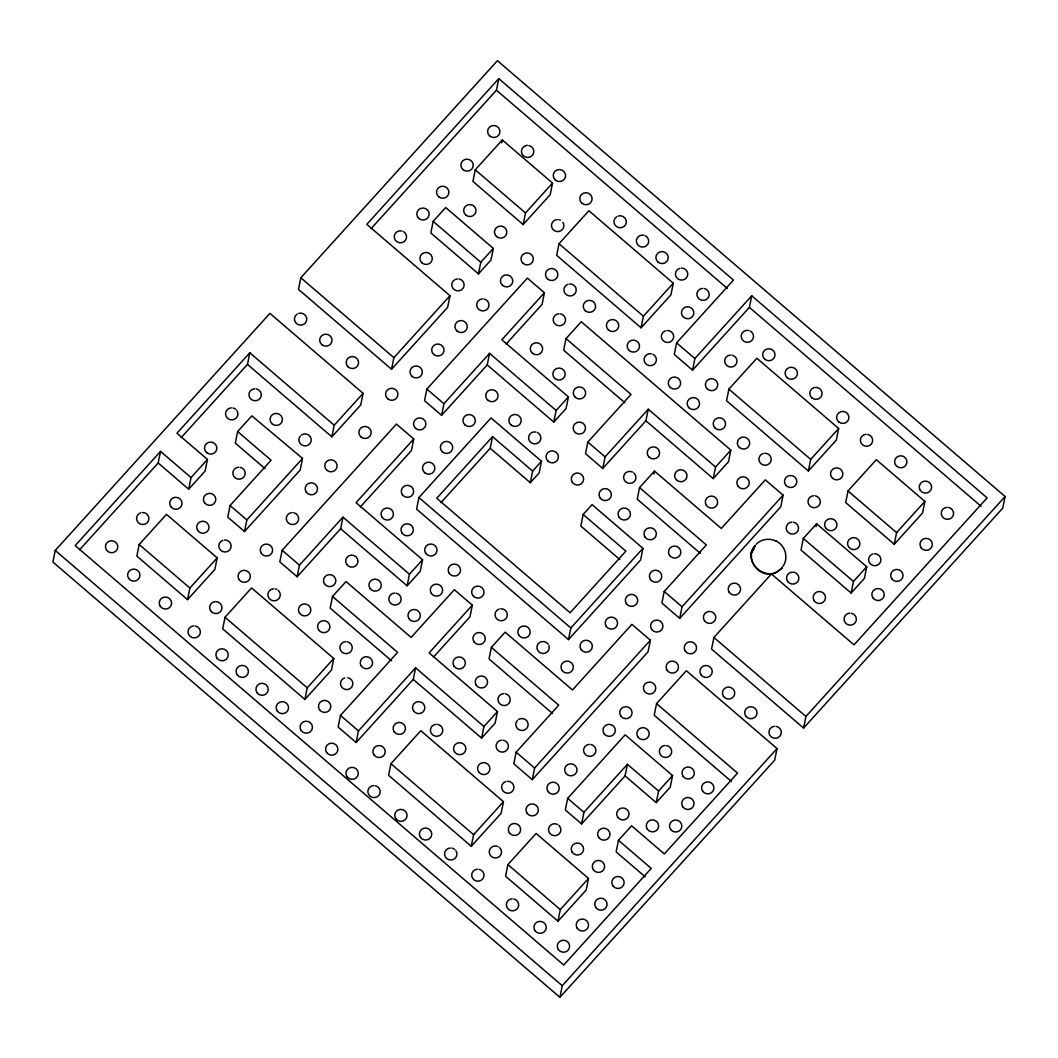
<?xml version="1.0" encoding="UTF-8"?>
<svg xmlns="http://www.w3.org/2000/svg" width="1058" height="1058" viewBox="0 0 1058 1058"><rect width="100%" height="100%" fill="white"/><g stroke="black" fill="none" stroke-linecap="round" stroke-linejoin="round"><path stroke-width="1.5" d="M751.537 553.546C749.99 564.218 759.313 574.864 770.198 574.097C776.017 575.076 789.175 561.229 777.895 571.532C762.527 580.763 741.843 559.14 755.187 545.373L751.921 552.131M331.868 436.835L334.209 425.237L249.82 352.79L247.479 364.388L331.868 436.835L360.752 404.95L363.092 393.351L269.935 313.38L55.241 550.438L52.9 562.036L559.92 997.324L774.694 760.16L777.035 748.561L686.351 670.719L656.555 703.623L654.214 715.221L731.448 781.518M139.18 544.5L136.839 556.098L187.544 599.621L214.84 569.482L217.181 557.883L166.476 514.347L139.18 544.5L189.885 588.023L187.544 599.621M158.184 462.994L160.525 451.396L191.035 477.594L188.694 489.193L158.184 462.994L79.509 549.856M249.82 352.79L176.951 433.251L207.461 459.45L205.133 471.048L188.694 489.193M237.653 431.532L271.086 460.243L230.075 505.526L227.748 517.124L244.504 531.513L300.194 470.03L302.535 458.431L251.844 415.873L237.653 431.532L235.312 443.143L265.029 468.654M225.023 617.25L222.683 628.849L304.889 699.431L331.445 670.098L333.786 658.499L251.579 587.931L225.023 617.25L307.23 687.832L304.889 699.431M244.504 531.513L246.845 519.914L302.535 458.431M300.816 277.765L298.475 289.363L391.539 369.255L447.64 307.309L449.981 295.711L366.822 224.322L498.781 78.623L733.445 280.092L676.604 342.858L674.263 354.456L692.554 370.155L749.395 307.389L751.735 295.79L987.127 497.868L854.004 644.864L771.427 573.965L713.912 637.471L711.571 649.07L803.591 728.063L1002.759 508.131L1005.1 496.533L497.419 60.676L300.816 277.765L393.88 357.657L391.539 369.255M360.381 506.927L411.417 450.576L413.757 438.977L396.419 424.086L282.142 550.279L279.801 561.877L297.139 576.755L340.623 528.749L342.951 517.15L409.446 574.23L407.105 585.828L340.623 528.749M297.139 576.755L299.48 565.157L342.951 517.15M433.423 657.15L469.99 616.774L472.331 605.176L454.332 589.716L411.112 637.432L346.032 581.556L332.503 596.487L330.162 608.086L391.5 660.747M433.172 221.36L430.831 232.958L478.454 273.85L490.978 260.017L493.319 248.418L445.696 207.527L433.172 221.36L480.795 262.252L478.454 273.85M332.503 596.487L397.596 652.376L340.464 715.446L338.137 727.044L356.136 742.504L413.255 679.421L415.596 667.823L483.942 726.515L481.615 738.114L413.255 679.421M506.055 344.128L542.093 304.347L544.434 292.749L527.373 278.109L426.877 389.079L424.536 400.678L441.583 415.318L487.222 364.931L489.563 353.332L556.138 410.491L553.797 422.089L487.222 364.931M356.136 742.504L358.477 730.906L415.596 667.823M475.254 169.822L472.913 181.421L523.155 224.547L550.2 194.672L552.541 183.074L502.299 139.947L475.254 169.822L525.495 212.949L523.155 224.547M371.133 228.581L496.44 90.221L498.781 78.623M530.296 482.686L532.624 471.088L492.539 436.676L490.198 448.275L530.296 482.686L539.183 472.86L541.524 461.262L491.044 417.923L418.915 497.551L416.587 509.149L568.503 639.574L640.619 559.947L642.96 548.348L592.057 504.64L583.156 514.466L580.816 526.064L619.882 559.603M441.583 415.318L443.924 403.72L489.563 353.332M501.717 142.843L502.299 139.947M413.757 438.977L356.07 502.682L422.552 559.748L420.211 571.346L407.105 585.828M390.931 763.704L388.59 775.302L471.26 846.281L501.135 813.298L503.476 801.7L420.806 730.721L390.931 763.704L473.6 834.683L471.26 846.281M559.008 243.737L556.68 255.335L641.069 327.795L670.944 294.798L673.285 283.2L588.883 210.754L559.008 243.737L643.409 316.197L641.069 327.795M491.362 647.364L558.703 705.183L516.132 752.185L513.791 763.783L532.267 779.653L648.038 651.821L650.379 640.222L631.89 624.352L572.471 689.975L505.129 632.155L491.362 647.364L489.021 658.962L552.62 713.568M713.211 478.6L715.552 467.001L648.25 409.208L645.909 420.806L713.211 478.6L728.486 461.738L730.827 450.139L581.278 321.751L566.017 338.613L563.676 350.211L624.921 402.794M472.331 605.176L429.125 652.892L497.472 711.571L495.131 723.169L481.615 738.114M544.434 292.749L501.836 339.763L568.424 396.922L566.083 408.52L553.797 422.089M566.017 338.613L631.004 394.409L587.851 442.059L585.51 453.657L602.756 468.469L645.909 420.806M507.906 864.611L505.565 876.209L557.963 921.201L586.185 890.043L588.526 878.444L536.115 833.453L507.906 864.611L560.304 909.602L557.963 921.201M532.267 779.653L534.607 768.055L650.379 640.222M602.756 468.469L605.097 456.871L648.25 409.208M568.503 639.574L570.844 627.976L642.96 548.348M656.238 802.638L670.256 787.152L672.597 775.554L625.159 734.834L567.657 798.34L565.316 809.939L581.596 823.918L625.093 775.898L627.434 764.299L658.579 791.04L656.238 802.638L625.093 775.898M639.548 487.593L706.36 544.949L664.226 591.475L661.898 603.073L679.699 618.375L780.791 506.756L783.118 495.157L765.318 479.856L721.305 528.458L654.492 471.101L639.548 487.593L637.22 499.191L700.317 553.374M581.596 823.918L583.937 812.319L627.434 764.299M653.91 473.997L654.492 471.101M559.92 997.324L562.248 985.725L777.035 748.561M692.554 370.155L694.881 358.556L751.735 295.79M656.555 703.623L737.519 773.12L664.345 853.925L631.586 825.795L618.467 840.277L616.126 851.875L645.261 876.87M679.699 618.375L682.04 606.776L783.118 495.157M728.883 389.132L726.542 400.731L808.365 470.982L836.336 440.088L838.677 428.49L756.854 358.252L728.883 389.132L810.706 459.384L808.365 470.982M803.339 538.429L801.012 550.028L851.108 593.049L864.386 578.382L866.727 566.784L816.617 523.776L803.339 538.429L853.449 581.45L851.108 593.049M816.035 526.672L816.617 523.776M848 490.952L845.673 502.55L894.248 544.248L922.55 512.998L924.877 501.399L876.302 459.701L848 490.952L896.589 532.65L894.248 544.248M803.591 728.063L805.918 716.464L1005.1 496.533M753.56 549.724L754.605 546.616L751.061 553.413M752.079 552.263L754.83 545.849M782.827 566.546C789.07 558.201 785.287 544.738 775.58 540.889M160.525 451.396L75.211 545.597L563.742 965.015L651.239 868.406L618.467 840.277M181.235 437.536L247.479 364.388M191.035 477.594L207.461 459.45M393.88 357.657L449.981 295.711M480.795 262.252L493.319 248.418M525.495 212.949L552.541 183.074M334.209 425.237L363.092 393.351M189.885 588.023L217.181 557.883M492.539 436.676L436.769 498.252L570.117 612.741L625.886 551.152L583.156 514.466M440.988 502.603L490.198 448.275M556.138 410.491L568.424 396.922M409.446 574.23L422.552 559.748M643.409 316.197L673.285 283.2M307.23 687.832L333.786 658.499M532.624 471.088L541.524 461.262M715.552 467.001L730.827 450.139M483.942 726.515L497.472 711.571M810.706 459.384L838.677 428.49M473.6 834.683L503.476 801.7M658.579 791.04L672.597 775.554M896.589 532.65L924.877 501.399M853.449 581.45L866.727 566.784M560.304 909.602L588.526 878.444M756.245 544.262C761.178 538.919 769.708 537.98 776.136 541.074M525.786 145.554L527.307 145.277M496.44 90.221L727.362 288.477M749.395 307.389L981.03 506.253M676.604 342.858L694.881 358.556M587.851 442.059L605.097 456.871M664.226 591.475L682.04 606.776M426.877 389.079L443.924 403.72M713.912 637.471L805.918 716.464M418.915 497.551L570.844 627.976M230.075 505.526L246.845 519.914M282.142 550.279L299.48 565.157M516.132 752.185L534.607 768.055M567.657 798.34L583.937 812.319M340.464 715.446L358.477 730.906M55.241 550.438L562.248 985.725M948.603 507.456A6.189 6.004 11.4 0 1 952.425 516.939A6.189 6.004 11.4 0 1 942.004 516.185A6.189 6.004 11.4 0 1 947.003 507.337M874.331 553.718A6.189 6.004 11.4 0 1 880.52 561.943A6.189 6.004 11.4 0 1 870.298 563.835A6.189 6.004 11.4 0 1 872.744 554.008M851.399 613.283A6.189 6.004 11.4 0 1 855.208 622.765A6.189 6.004 11.4 0 1 844.8 622.011A6.189 6.004 11.4 0 1 849.786 613.164M793.566 522.229A6.189 6.004 11.4 0 1 797.375 531.711A6.189 6.004 11.4 0 1 786.967 530.957A6.189 6.004 11.4 0 1 791.953 522.11M293.661 512.68A6.189 6.004 11.4 0 1 297.47 522.163A6.189 6.004 11.4 0 1 287.062 521.422A6.189 6.004 11.4 0 1 292.048 512.575M301.636 434.878A6.189 6.004 11.4 0 1 311.197 439.044A6.189 6.004 11.4 0 1 303.382 445.656A6.189 6.004 11.4 0 1 300.419 435.896M256.3 388.881A6.189 6.004 11.4 0 1 260.109 398.363A6.189 6.004 11.4 0 1 249.701 397.61A6.189 6.004 11.4 0 1 254.687 388.762M236.86 410.57A6.189 6.004 11.4 0 1 234.241 419.391A6.189 6.004 11.4 0 1 225.738 415.252A6.189 6.004 11.4 0 1 231.305 407.872M232.919 407.978A6.189 6.004 11.4 0 1 235.802 409.38M240.232 467.319A6.189 6.004 11.4 0 1 244.041 476.801A6.189 6.004 11.4 0 1 233.633 476.047A6.189 6.004 11.4 0 1 238.619 467.2M142.314 512.522A6.189 6.004 11.4 0 1 148.504 520.761A6.189 6.004 11.4 0 1 138.281 522.652A6.189 6.004 11.4 0 1 140.727 512.813M224.561 539.99A6.189 6.004 11.4 0 1 230.763 548.216A6.189 6.004 11.4 0 1 220.527 550.107A6.189 6.004 11.4 0 1 222.974 540.281M278.148 590.285A6.189 6.004 11.4 0 1 277.54 599.807A6.189 6.004 11.4 0 1 268.229 596.659A6.189 6.004 11.4 0 1 273.652 588.777M275.265 588.896A6.189 6.004 11.4 0 1 276.799 589.412M195.386 626.005A6.189 6.004 11.4 0 1 199.195 635.488A6.189 6.004 11.4 0 1 188.787 634.734A6.189 6.004 11.4 0 1 193.773 625.886M347.87 677.715A6.189 6.004 11.4 0 1 351.983 686.761A6.189 6.004 11.4 0 1 341.866 687.316A6.189 6.004 11.4 0 1 344.67 677.887M347.249 641.77A6.189 6.004 11.4 0 1 351.071 651.252A6.189 6.004 11.4 0 1 340.65 650.498A6.189 6.004 11.4 0 1 345.635 641.651M396.181 593.168A6.189 6.004 11.4 0 1 399.99 602.65A6.189 6.004 11.4 0 1 389.582 601.896A6.189 6.004 11.4 0 1 394.568 593.049M537.438 432.524A6.189 6.004 11.4 0 1 538.601 442.614A6.189 6.004 11.4 0 1 528.722 439.268A6.189 6.004 11.4 0 1 535.903 432.008M560.555 313.882A6.189 6.004 11.4 0 1 564.377 323.364A6.189 6.004 11.4 0 1 553.956 322.611A6.189 6.004 11.4 0 1 558.955 313.763M569.654 283.954A6.189 6.004 11.4 0 1 575.843 292.18A6.189 6.004 11.4 0 1 565.62 294.071A6.189 6.004 11.4 0 1 568.067 284.245M618.136 216.044A6.189 6.004 11.4 0 1 626.296 222.458A6.189 6.004 11.4 0 1 616.959 226.862A6.189 6.004 11.4 0 1 616.695 216.718M645.248 235.709A6.189 6.004 11.4 0 1 646.412 245.8A6.189 6.004 11.4 0 1 636.532 242.454A6.189 6.004 11.4 0 1 643.714 235.193M681.18 268.097A6.189 6.004 11.4 0 1 687.369 276.323A6.189 6.004 11.4 0 1 677.146 278.214A6.189 6.004 11.4 0 1 679.593 268.388M704.231 288.477A6.189 6.004 11.4 0 1 708.04 297.959A6.189 6.004 11.4 0 1 697.632 297.205A6.189 6.004 11.4 0 1 702.618 288.358M667.095 330.493A6.189 6.004 11.4 0 1 673.285 338.719A6.189 6.004 11.4 0 1 663.062 340.61A6.189 6.004 11.4 0 1 665.508 330.784M652.958 354.311A6.189 6.004 11.4 0 1 654.122 364.402A6.189 6.004 11.4 0 1 644.229 361.056A6.189 6.004 11.4 0 1 651.424 353.795M732.03 355.171A6.189 6.004 11.4 0 1 735.839 364.653A6.189 6.004 11.4 0 1 725.431 363.899A6.189 6.004 11.4 0 1 730.417 355.052M750.082 330.956A6.189 6.004 11.4 0 1 751.246 341.046A6.189 6.004 11.4 0 1 741.367 337.7A6.189 6.004 11.4 0 1 748.548 330.44M867.679 434.402A6.189 6.004 11.4 0 1 871.501 443.884A6.189 6.004 11.4 0 1 861.093 443.13A6.189 6.004 11.4 0 1 866.079 434.283M815.361 495.818A6.189 6.004 11.4 0 1 819.17 505.301A6.189 6.004 11.4 0 1 808.762 504.547A6.189 6.004 11.4 0 1 813.747 495.699M764.63 453.234A6.189 6.004 11.4 0 1 770.832 461.46A6.189 6.004 11.4 0 1 760.609 463.351A6.189 6.004 11.4 0 1 763.056 453.525M633.835 472.913A6.189 6.004 11.4 0 1 632.274 482.924A6.189 6.004 11.4 0 1 623.585 477.211A6.189 6.004 11.4 0 1 632.486 472.027M562.803 222.273A6.189 6.004 11.4 0 1 560.185 231.094A6.189 6.004 11.4 0 1 551.668 226.954A6.189 6.004 11.4 0 1 557.249 219.575M558.862 219.68A6.189 6.004 11.4 0 1 560.396 220.196M528.828 145.568A6.189 6.004 11.4 0 1 532.941 154.613A6.189 6.004 11.4 0 1 522.837 155.182A6.189 6.004 11.4 0 1 525.641 145.739M403.138 231.438A6.189 6.004 11.4 0 1 404.301 241.528A6.189 6.004 11.4 0 1 394.422 238.182A6.189 6.004 11.4 0 1 401.604 230.922M459.146 278.981A6.189 6.004 11.4 0 1 462.954 288.464A6.189 6.004 11.4 0 1 452.546 287.723A6.189 6.004 11.4 0 1 457.532 278.876M484.022 299.017A6.189 6.004 11.4 0 1 487.831 308.5A6.189 6.004 11.4 0 1 477.423 307.746A6.189 6.004 11.4 0 1 482.408 298.898M298.594 313.419A6.189 6.004 11.4 0 1 306.754 319.833A6.189 6.004 11.4 0 1 297.417 324.237A6.189 6.004 11.4 0 1 297.153 314.094M776.308 726.383A6.189 6.004 11.4 0 1 780.116 735.865A6.189 6.004 11.4 0 1 769.708 735.112A6.189 6.004 11.4 0 1 774.694 726.264M666.685 745.586A6.189 6.004 11.4 0 1 670.508 755.068A6.189 6.004 11.4 0 1 660.086 754.314A6.189 6.004 11.4 0 1 665.085 745.467M590.919 744.488A6.189 6.004 11.4 0 1 594.741 753.97A6.189 6.004 11.4 0 1 584.32 753.217A6.189 6.004 11.4 0 1 589.319 744.369M548.93 645.618A6.189 6.004 11.4 0 1 542.423 653.474A6.189 6.004 11.4 0 1 537.781 644.348A6.189 6.004 11.4 0 1 548.216 644.203M500.751 608.747A6.189 6.004 11.4 0 1 506.941 616.973A6.189 6.004 11.4 0 1 496.718 618.864A6.189 6.004 11.4 0 1 499.164 609.038M505.301 693.704A6.189 6.004 11.4 0 1 509.11 703.186A6.189 6.004 11.4 0 1 498.702 702.433A6.189 6.004 11.4 0 1 503.687 693.585M518.513 719.48A6.189 6.004 11.4 0 1 528.074 723.646A6.189 6.004 11.4 0 1 520.245 730.258A6.189 6.004 11.4 0 1 517.296 720.498M503.423 740.243A6.189 6.004 11.4 0 1 507.232 749.725A6.189 6.004 11.4 0 1 496.824 748.971A6.189 6.004 11.4 0 1 501.809 740.124M507.351 781.254A6.189 6.004 11.4 0 1 513.54 789.48A6.189 6.004 11.4 0 1 503.317 791.371A6.189 6.004 11.4 0 1 505.764 781.545M437.774 724.399A6.189 6.004 11.4 0 1 441.596 733.882A6.189 6.004 11.4 0 1 431.175 733.141A6.189 6.004 11.4 0 1 436.161 724.28M375.206 785.71A6.189 6.004 11.4 0 1 379.015 795.193A6.189 6.004 11.4 0 1 368.607 794.439A6.189 6.004 11.4 0 1 373.593 785.591M455.892 850.711A6.189 6.004 11.4 0 1 453.26 859.532A6.189 6.004 11.4 0 1 444.757 855.38A6.189 6.004 11.4 0 1 450.338 848M451.938 848.119A6.189 6.004 11.4 0 1 454.821 849.521M499.455 847.484A6.189 6.004 11.4 0 1 497.908 857.496A6.189 6.004 11.4 0 1 489.219 851.796A6.189 6.004 11.4 0 1 498.12 846.598M558.756 825.227A6.189 6.004 11.4 0 1 557.196 835.238A6.189 6.004 11.4 0 1 548.507 829.538A6.189 6.004 11.4 0 1 557.407 824.354M513.725 898.943A6.189 6.004 11.4 0 1 517.534 908.425A6.189 6.004 11.4 0 1 507.126 907.671A6.189 6.004 11.4 0 1 512.112 898.824M479.049 869.319A6.189 6.004 11.4 0 1 482.858 878.801A6.189 6.004 11.4 0 1 472.45 878.047A6.189 6.004 11.4 0 1 477.436 869.2M896.708 466.274A6.189 6.004 11.4 0 0 906.838 463.007A6.189 6.004 11.4 0 0 898.758 456.077A6.189 6.004 11.4 0 0 896.708 466.274M920.301 490.396A6.189 6.004 11.4 0 0 930.987 489.814A6.189 6.004 11.4 0 0 924.996 481.099A6.189 6.004 11.4 0 0 920.301 490.396M921.029 547.647A6.189 6.004 11.4 0 0 931.714 547.052A6.189 6.004 11.4 0 0 925.737 538.35A6.189 6.004 11.4 0 0 921.029 547.647M825.65 527.968A6.189 6.004 11.4 0 0 836.336 527.373A6.189 6.004 11.4 0 0 830.358 518.671A6.189 6.004 11.4 0 0 825.65 527.968M848.609 546.907A6.189 6.004 11.4 0 0 859.294 546.312A6.189 6.004 11.4 0 0 853.317 537.609A6.189 6.004 11.4 0 0 848.609 546.907M891.722 578.713A6.189 6.004 11.4 0 0 902.408 578.118A6.189 6.004 11.4 0 0 896.43 569.416A6.189 6.004 11.4 0 0 891.722 578.713M872.903 597.836A6.189 6.004 11.4 0 0 883.589 597.241A6.189 6.004 11.4 0 0 877.611 588.539A6.189 6.004 11.4 0 0 872.903 597.836M814.197 600.812A6.189 6.004 11.4 0 0 824.883 600.23A6.189 6.004 11.4 0 0 818.905 591.515A6.189 6.004 11.4 0 0 814.197 600.812M787.575 581.371A6.189 6.004 11.4 0 0 798.261 580.789A6.189 6.004 11.4 0 0 792.283 572.074A6.189 6.004 11.4 0 0 787.575 581.371M729.24 592.414A6.189 6.004 11.4 0 0 739.926 591.832A6.189 6.004 11.4 0 0 733.948 583.117A6.189 6.004 11.4 0 0 729.24 592.414M704.469 620.729A6.189 6.004 11.4 0 0 715.155 620.133A6.189 6.004 11.4 0 0 709.177 611.418A6.189 6.004 11.4 0 0 704.469 620.729M360.963 436.954A6.189 6.004 11.4 0 0 371.094 433.701A6.189 6.004 11.4 0 0 363.026 426.758A6.189 6.004 11.4 0 0 360.963 436.954M306.225 492.102A6.189 6.004 11.4 0 0 316.911 491.507A6.189 6.004 11.4 0 0 310.933 482.805A6.189 6.004 11.4 0 0 306.225 492.102M326.869 470.294A6.189 6.004 11.4 0 0 336.999 467.041A6.189 6.004 11.4 0 0 328.919 460.111A6.189 6.004 11.4 0 0 326.869 470.294M272.171 423.914A6.189 6.004 11.4 0 0 282.314 420.648A6.189 6.004 11.4 0 0 274.234 413.718A6.189 6.004 11.4 0 0 272.171 423.914M206.627 452.573A6.189 6.004 11.4 0 0 216.758 449.306A6.189 6.004 11.4 0 0 208.691 442.376A6.189 6.004 11.4 0 0 206.627 452.573M160.274 606.34A6.189 6.004 11.4 0 0 170.96 605.758A6.189 6.004 11.4 0 0 164.982 597.043A6.189 6.004 11.4 0 0 160.274 606.34M128.653 578.409A6.189 6.004 11.4 0 0 139.339 577.813A6.189 6.004 11.4 0 0 133.361 569.111A6.189 6.004 11.4 0 0 128.653 578.409M106.501 550.028A6.189 6.004 11.4 0 0 117.187 549.433A6.189 6.004 11.4 0 0 111.209 540.731A6.189 6.004 11.4 0 0 106.501 550.028M170.735 506.584A6.189 6.004 11.4 0 0 181.421 505.989A6.189 6.004 11.4 0 0 175.443 497.286A6.189 6.004 11.4 0 0 170.735 506.584M204.472 502.643A6.189 6.004 11.4 0 0 215.158 502.061A6.189 6.004 11.4 0 0 209.18 493.345A6.189 6.004 11.4 0 0 204.472 502.643M197.714 530.547A6.189 6.004 11.4 0 0 208.4 529.952A6.189 6.004 11.4 0 0 202.422 521.25A6.189 6.004 11.4 0 0 197.714 530.547M261.313 553.36A6.189 6.004 11.4 0 0 271.999 552.765A6.189 6.004 11.4 0 0 266.021 544.063A6.189 6.004 11.4 0 0 261.313 553.36M239.082 579.612A6.189 6.004 11.4 0 0 249.767 579.03A6.189 6.004 11.4 0 0 243.79 570.315A6.189 6.004 11.4 0 0 239.082 579.612M210.674 610.889A6.189 6.004 11.4 0 0 221.36 610.307A6.189 6.004 11.4 0 0 215.382 601.592A6.189 6.004 11.4 0 0 210.674 610.889M216.93 658.076A6.189 6.004 11.4 0 0 227.615 657.481A6.189 6.004 11.4 0 0 221.638 648.779A6.189 6.004 11.4 0 0 216.93 658.076M237.111 674.7A6.189 6.004 11.4 0 0 247.797 674.105A6.189 6.004 11.4 0 0 241.819 665.389A6.189 6.004 11.4 0 0 237.111 674.7M256.949 692.606A6.189 6.004 11.4 0 0 267.634 692.011A6.189 6.004 11.4 0 0 261.657 683.309A6.189 6.004 11.4 0 0 256.949 692.606M277.222 710.95A6.189 6.004 11.4 0 0 287.908 710.368A6.189 6.004 11.4 0 0 281.931 701.652A6.189 6.004 11.4 0 0 277.222 710.95M326.591 752.476A6.189 6.004 11.4 0 0 337.277 751.881A6.189 6.004 11.4 0 0 331.299 743.179A6.189 6.004 11.4 0 0 326.591 752.476M301.12 730.496A6.189 6.004 11.4 0 0 311.806 729.901A6.189 6.004 11.4 0 0 305.828 721.199A6.189 6.004 11.4 0 0 301.12 730.496M319.503 709.693A6.189 6.004 11.4 0 0 330.189 709.098A6.189 6.004 11.4 0 0 324.211 700.396A6.189 6.004 11.4 0 0 319.503 709.693M361.281 666.024A6.189 6.004 11.4 0 0 371.966 665.429A6.189 6.004 11.4 0 0 365.989 656.714A6.189 6.004 11.4 0 0 361.281 666.024M318.63 629.96A6.189 6.004 11.4 0 0 329.316 629.365A6.189 6.004 11.4 0 0 323.338 620.662A6.189 6.004 11.4 0 0 318.63 629.96M299.52 613.217A6.189 6.004 11.4 0 0 310.206 612.622A6.189 6.004 11.4 0 0 304.228 603.906A6.189 6.004 11.4 0 0 299.52 613.217M324.528 583.937A6.189 6.004 11.4 0 0 335.214 583.342A6.189 6.004 11.4 0 0 329.236 574.626A6.189 6.004 11.4 0 0 324.528 583.937M346.68 564.443A6.189 6.004 11.4 0 0 357.366 563.848A6.189 6.004 11.4 0 0 351.388 555.146A6.189 6.004 11.4 0 0 346.68 564.443M370.009 588.446A6.189 6.004 11.4 0 0 380.695 587.851A6.189 6.004 11.4 0 0 374.717 579.149A6.189 6.004 11.4 0 0 370.009 588.446M409.023 618.771A6.189 6.004 11.4 0 0 419.709 618.189A6.189 6.004 11.4 0 0 413.718 609.474A6.189 6.004 11.4 0 0 409.023 618.771M431.32 593.432A6.189 6.004 11.4 0 0 442.006 592.85A6.189 6.004 11.4 0 0 436.028 584.135A6.189 6.004 11.4 0 0 431.32 593.432M472.701 595.416A6.189 6.004 11.4 0 0 483.387 594.834A6.189 6.004 11.4 0 0 477.409 586.119A6.189 6.004 11.4 0 0 472.701 595.416M449.227 573.357A6.189 6.004 11.4 0 0 459.913 572.762A6.189 6.004 11.4 0 0 453.935 564.059A6.189 6.004 11.4 0 0 449.227 573.357M425.713 553.308A6.189 6.004 11.4 0 0 436.399 552.726A6.189 6.004 11.4 0 0 430.421 544.01A6.189 6.004 11.4 0 0 425.713 553.308M402.053 533.087A6.189 6.004 11.4 0 0 412.739 532.491A6.189 6.004 11.4 0 0 406.761 523.789A6.189 6.004 11.4 0 0 402.053 533.087M382.123 517.349A6.189 6.004 11.4 0 0 392.809 516.754A6.189 6.004 11.4 0 0 386.831 508.038A6.189 6.004 11.4 0 0 382.123 517.349M402.331 494.641A6.189 6.004 11.4 0 0 413.017 494.046A6.189 6.004 11.4 0 0 407.026 485.331A6.189 6.004 11.4 0 0 402.331 494.641M424.628 472.661A6.189 6.004 11.4 0 0 434.759 469.395A6.189 6.004 11.4 0 0 426.678 462.465A6.189 6.004 11.4 0 0 424.628 472.661M415.622 428.384A6.189 6.004 11.4 0 0 425.752 425.131A6.189 6.004 11.4 0 0 417.685 418.201A6.189 6.004 11.4 0 0 415.622 428.384M442.469 451.911A6.189 6.004 11.4 0 0 452.599 448.645A6.189 6.004 11.4 0 0 444.519 441.715A6.189 6.004 11.4 0 0 442.469 451.911M465.084 425.025A6.189 6.004 11.4 0 0 475.214 421.758A6.189 6.004 11.4 0 0 467.147 414.829A6.189 6.004 11.4 0 0 465.084 425.025M487.817 400.189A6.189 6.004 11.4 0 0 497.948 396.922A6.189 6.004 11.4 0 0 489.867 389.992A6.189 6.004 11.4 0 0 487.817 400.189M510.961 424.932A6.189 6.004 11.4 0 0 521.091 421.679A6.189 6.004 11.4 0 0 513.024 414.749A6.189 6.004 11.4 0 0 510.961 424.932M532.412 353.24A6.189 6.004 11.4 0 0 542.542 349.973A6.189 6.004 11.4 0 0 534.462 343.043A6.189 6.004 11.4 0 0 532.412 353.24M554.961 378.552A6.189 6.004 11.4 0 0 565.091 375.286A6.189 6.004 11.4 0 0 557.011 368.356A6.189 6.004 11.4 0 0 554.961 378.552M575.42 397.438A6.189 6.004 11.4 0 0 585.55 394.184A6.189 6.004 11.4 0 0 577.47 387.241A6.189 6.004 11.4 0 0 575.42 397.438M575.261 432.563A6.189 6.004 11.4 0 0 585.391 429.297A6.189 6.004 11.4 0 0 577.324 422.367A6.189 6.004 11.4 0 0 575.261 432.563M548.163 461.328A6.189 6.004 11.4 0 0 558.293 458.074A6.189 6.004 11.4 0 0 550.226 451.131A6.189 6.004 11.4 0 0 548.163 461.328M572.325 482.316A6.189 6.004 11.4 0 0 583.011 481.721A6.189 6.004 11.4 0 0 577.033 473.019A6.189 6.004 11.4 0 0 572.325 482.316M547.608 278.995A6.189 6.004 11.4 0 0 557.738 275.741A6.189 6.004 11.4 0 0 549.657 268.798A6.189 6.004 11.4 0 0 547.608 278.995M585.365 310.814A6.189 6.004 11.4 0 0 595.495 307.561A6.189 6.004 11.4 0 0 587.415 300.631A6.189 6.004 11.4 0 0 585.365 310.814M608.509 330.017A6.189 6.004 11.4 0 0 618.639 326.763A6.189 6.004 11.4 0 0 610.559 319.833A6.189 6.004 11.4 0 0 608.509 330.017M629.285 350.582A6.189 6.004 11.4 0 0 639.416 347.315A6.189 6.004 11.4 0 0 631.348 340.385A6.189 6.004 11.4 0 0 629.285 350.582M657.997 262.067A6.189 6.004 11.4 0 0 668.127 258.8A6.189 6.004 11.4 0 0 660.06 251.87A6.189 6.004 11.4 0 0 657.997 262.067M683.574 317.228A6.189 6.004 11.4 0 0 693.704 313.962A6.189 6.004 11.4 0 0 685.624 307.032A6.189 6.004 11.4 0 0 683.574 317.228M670.402 387.545A6.189 6.004 11.4 0 0 680.532 384.292A6.189 6.004 11.4 0 0 672.452 377.349A6.189 6.004 11.4 0 0 670.402 387.545M739.463 447.547A6.189 6.004 11.4 0 0 749.593 444.294A6.189 6.004 11.4 0 0 741.513 437.351A6.189 6.004 11.4 0 0 739.463 447.547M715.314 428.278A6.189 6.004 11.4 0 0 725.444 425.025A6.189 6.004 11.4 0 0 717.377 418.082A6.189 6.004 11.4 0 0 715.314 428.278M689.287 408.071A6.189 6.004 11.4 0 0 699.431 404.804A6.189 6.004 11.4 0 0 691.35 397.874A6.189 6.004 11.4 0 0 689.287 408.071M707.485 389.159A6.189 6.004 11.4 0 0 717.628 385.892A6.189 6.004 11.4 0 0 709.548 378.962A6.189 6.004 11.4 0 0 707.485 389.159M764.775 359.231A6.189 6.004 11.4 0 0 774.906 355.964A6.189 6.004 11.4 0 0 766.825 349.034A6.189 6.004 11.4 0 0 764.775 359.231M787.231 377.746A6.189 6.004 11.4 0 0 797.362 374.479A6.189 6.004 11.4 0 0 789.281 367.549A6.189 6.004 11.4 0 0 787.231 377.746M811.883 397.848A6.189 6.004 11.4 0 0 822.013 394.594A6.189 6.004 11.4 0 0 813.946 387.651A6.189 6.004 11.4 0 0 811.883 397.848M838.703 421.917A6.189 6.004 11.4 0 0 848.833 418.664A6.189 6.004 11.4 0 0 840.766 411.734A6.189 6.004 11.4 0 0 838.703 421.917M832.633 478.361A6.189 6.004 11.4 0 0 842.763 475.095A6.189 6.004 11.4 0 0 834.696 468.165A6.189 6.004 11.4 0 0 832.633 478.361M785.525 484.802A6.189 6.004 11.4 0 0 796.211 484.207A6.189 6.004 11.4 0 0 790.22 475.505A6.189 6.004 11.4 0 0 785.525 484.802M737.915 486.085A6.189 6.004 11.4 0 0 748.601 485.49A6.189 6.004 11.4 0 0 742.623 476.774A6.189 6.004 11.4 0 0 737.915 486.085M706.36 505.367A6.189 6.004 11.4 0 0 717.046 504.785A6.189 6.004 11.4 0 0 711.069 496.07A6.189 6.004 11.4 0 0 706.36 505.367M676.763 480.226A6.189 6.004 11.4 0 0 686.893 476.973A6.189 6.004 11.4 0 0 678.813 470.03A6.189 6.004 11.4 0 0 676.763 480.226M649.361 457.347A6.189 6.004 11.4 0 0 659.491 454.08A6.189 6.004 11.4 0 0 651.411 447.15A6.189 6.004 11.4 0 0 649.361 457.347M600.058 497.908A6.189 6.004 11.4 0 0 610.744 497.313A6.189 6.004 11.4 0 0 604.766 488.611A6.189 6.004 11.4 0 0 600.058 497.908M619.115 517.336A6.189 6.004 11.4 0 0 629.801 516.74A6.189 6.004 11.4 0 0 623.81 508.038A6.189 6.004 11.4 0 0 619.115 517.336M645.049 537.08A6.189 6.004 11.4 0 0 655.735 536.485A6.189 6.004 11.4 0 0 649.757 527.783A6.189 6.004 11.4 0 0 645.049 537.08M669.529 555.371A6.189 6.004 11.4 0 0 680.215 554.789A6.189 6.004 11.4 0 0 674.237 546.073A6.189 6.004 11.4 0 0 669.529 555.371M650.445 579.506A6.189 6.004 11.4 0 0 661.131 578.911A6.189 6.004 11.4 0 0 655.153 570.209A6.189 6.004 11.4 0 0 650.445 579.506M651.609 629.351A6.189 6.004 11.4 0 0 662.295 628.756A6.189 6.004 11.4 0 0 656.304 620.054A6.189 6.004 11.4 0 0 651.609 629.351M626.389 603.682A6.189 6.004 11.4 0 0 637.075 603.1A6.189 6.004 11.4 0 0 631.097 594.384A6.189 6.004 11.4 0 0 626.389 603.682M606.26 626.415A6.189 6.004 11.4 0 0 616.946 625.82A6.189 6.004 11.4 0 0 610.969 617.118A6.189 6.004 11.4 0 0 606.26 626.415M581.874 203.202A6.189 6.004 11.4 0 0 592.004 199.936A6.189 6.004 11.4 0 0 583.937 193.006A6.189 6.004 11.4 0 0 581.874 203.202M555.357 180.032A6.189 6.004 11.4 0 0 565.488 176.779A6.189 6.004 11.4 0 0 557.421 169.835A6.189 6.004 11.4 0 0 555.357 180.032M489.709 135.993A6.189 6.004 11.4 0 0 499.839 132.739A6.189 6.004 11.4 0 0 491.772 125.796A6.189 6.004 11.4 0 0 489.709 135.993M462.994 169.624A6.189 6.004 11.4 0 0 473.124 166.37A6.189 6.004 11.4 0 0 465.044 159.441A6.189 6.004 11.4 0 0 462.994 169.624M502.524 285.382A6.189 6.004 11.4 0 0 512.654 282.116A6.189 6.004 11.4 0 0 504.587 275.186A6.189 6.004 11.4 0 0 502.524 285.382M523.115 263.402A6.189 6.004 11.4 0 0 533.245 260.149A6.189 6.004 11.4 0 0 525.165 253.206A6.189 6.004 11.4 0 0 523.115 263.402M496.586 236.582A6.189 6.004 11.4 0 0 506.716 233.315A6.189 6.004 11.4 0 0 498.635 226.386A6.189 6.004 11.4 0 0 496.586 236.582M465.784 215.052A6.189 6.004 11.4 0 0 475.915 211.798A6.189 6.004 11.4 0 0 467.834 204.855A6.189 6.004 11.4 0 0 465.784 215.052M438.647 196.709A6.189 6.004 11.4 0 0 448.777 193.442A6.189 6.004 11.4 0 0 440.71 186.512A6.189 6.004 11.4 0 0 438.647 196.709M418.902 218.517A6.189 6.004 11.4 0 0 429.032 215.25A6.189 6.004 11.4 0 0 420.952 208.32A6.189 6.004 11.4 0 0 418.902 218.517M422.049 262.953A6.189 6.004 11.4 0 0 432.18 259.699A6.189 6.004 11.4 0 0 424.099 252.756A6.189 6.004 11.4 0 0 422.049 262.953M457.056 331.022A6.189 6.004 11.4 0 0 467.186 327.755A6.189 6.004 11.4 0 0 459.106 320.825A6.189 6.004 11.4 0 0 457.056 331.022M433.806 354.509A6.189 6.004 11.4 0 0 443.937 351.243A6.189 6.004 11.4 0 0 435.856 344.313A6.189 6.004 11.4 0 0 433.806 354.509M412.104 376.423A6.189 6.004 11.4 0 0 422.235 373.17A6.189 6.004 11.4 0 0 414.167 366.227A6.189 6.004 11.4 0 0 412.104 376.423M387.678 398.773A6.189 6.004 11.4 0 0 397.808 395.507A6.189 6.004 11.4 0 0 389.728 388.577A6.189 6.004 11.4 0 0 387.678 398.773M348.32 367.033A6.189 6.004 11.4 0 0 358.45 363.767A6.189 6.004 11.4 0 0 350.37 356.837A6.189 6.004 11.4 0 0 348.32 367.033M321.791 344.67A6.189 6.004 11.4 0 0 331.921 341.403A6.189 6.004 11.4 0 0 323.854 334.473A6.189 6.004 11.4 0 0 321.791 344.67M745.731 716.041A6.189 6.004 11.4 0 0 756.417 715.446A6.189 6.004 11.4 0 0 750.439 706.731A6.189 6.004 11.4 0 0 745.731 716.041M723.447 696.349A6.189 6.004 11.4 0 0 734.133 695.754A6.189 6.004 11.4 0 0 728.155 687.052A6.189 6.004 11.4 0 0 723.447 696.349M700.951 674.766A6.189 6.004 11.4 0 0 711.637 674.171A6.189 6.004 11.4 0 0 705.66 665.469A6.189 6.004 11.4 0 0 700.951 674.766M685.267 651.093A6.189 6.004 11.4 0 0 695.952 650.498A6.189 6.004 11.4 0 0 689.975 641.796A6.189 6.004 11.4 0 0 685.267 651.093M667.162 670.388A6.189 6.004 11.4 0 0 677.847 669.793A6.189 6.004 11.4 0 0 671.87 661.091A6.189 6.004 11.4 0 0 667.162 670.388M644.441 691.35A6.189 6.004 11.4 0 0 655.127 690.755A6.189 6.004 11.4 0 0 649.149 682.053A6.189 6.004 11.4 0 0 644.441 691.35M670.547 829.313A6.189 6.004 11.4 0 0 681.233 828.718A6.189 6.004 11.4 0 0 675.255 820.016A6.189 6.004 11.4 0 0 670.547 829.313M682.754 806.791A6.189 6.004 11.4 0 0 693.44 806.196A6.189 6.004 11.4 0 0 687.462 797.481A6.189 6.004 11.4 0 0 682.754 806.791M702.605 791.172A6.189 6.004 11.4 0 0 713.29 790.577A6.189 6.004 11.4 0 0 707.299 781.875A6.189 6.004 11.4 0 0 702.605 791.172M683.032 776.294A6.189 6.004 11.4 0 0 693.717 775.699A6.189 6.004 11.4 0 0 687.74 766.997A6.189 6.004 11.4 0 0 683.032 776.294M637.895 736.976A6.189 6.004 11.4 0 0 648.58 736.381A6.189 6.004 11.4 0 0 642.603 727.666A6.189 6.004 11.4 0 0 637.895 736.976M620.768 715.975A6.189 6.004 11.4 0 0 631.454 715.38A6.189 6.004 11.4 0 0 625.476 706.678A6.189 6.004 11.4 0 0 620.768 715.975M604.039 733.657A6.189 6.004 11.4 0 0 614.724 733.062A6.189 6.004 11.4 0 0 608.747 724.346A6.189 6.004 11.4 0 0 604.039 733.657M565.726 773.12A6.189 6.004 11.4 0 0 576.412 772.525A6.189 6.004 11.4 0 0 570.434 763.823A6.189 6.004 11.4 0 0 565.726 773.12M547.938 791.477A6.189 6.004 11.4 0 0 558.624 790.881A6.189 6.004 11.4 0 0 552.646 782.179A6.189 6.004 11.4 0 0 547.938 791.477M581.054 649.519A6.189 6.004 11.4 0 0 591.739 648.924A6.189 6.004 11.4 0 0 585.762 640.222A6.189 6.004 11.4 0 0 581.054 649.519M562.036 670.375A6.189 6.004 11.4 0 0 572.722 669.78A6.189 6.004 11.4 0 0 566.731 661.078A6.189 6.004 11.4 0 0 562.036 670.375M518.883 635.276A6.189 6.004 11.4 0 0 529.569 634.681A6.189 6.004 11.4 0 0 523.591 625.979A6.189 6.004 11.4 0 0 518.883 635.276M473.984 641.822A6.189 6.004 11.4 0 0 484.67 641.227A6.189 6.004 11.4 0 0 478.692 632.525A6.189 6.004 11.4 0 0 473.984 641.822M454.054 666.236A6.189 6.004 11.4 0 0 464.74 665.641A6.189 6.004 11.4 0 0 458.762 656.939A6.189 6.004 11.4 0 0 454.054 666.236M476.245 685.28A6.189 6.004 11.4 0 0 486.931 684.698A6.189 6.004 11.4 0 0 480.954 675.983A6.189 6.004 11.4 0 0 476.245 685.28M478.613 771.904A6.189 6.004 11.4 0 0 489.299 771.308A6.189 6.004 11.4 0 0 483.321 762.606A6.189 6.004 11.4 0 0 478.613 771.904M454.57 751.987A6.189 6.004 11.4 0 0 465.256 751.405A6.189 6.004 11.4 0 0 459.278 742.69A6.189 6.004 11.4 0 0 454.57 751.987M413.546 710.963A6.189 6.004 11.4 0 0 424.218 710.368A6.189 6.004 11.4 0 0 418.241 701.652A6.189 6.004 11.4 0 0 413.546 710.963M394.158 731.726A6.189 6.004 11.4 0 0 404.844 731.131A6.189 6.004 11.4 0 0 398.866 722.429A6.189 6.004 11.4 0 0 394.158 731.726M373.937 754.843A6.189 6.004 11.4 0 0 384.623 754.248A6.189 6.004 11.4 0 0 378.645 745.546A6.189 6.004 11.4 0 0 373.937 754.843M346.984 776.651A6.189 6.004 11.4 0 0 357.67 776.069A6.189 6.004 11.4 0 0 351.692 767.354A6.189 6.004 11.4 0 0 346.984 776.651M395.758 818.68A6.189 6.004 11.4 0 0 406.444 818.099A6.189 6.004 11.4 0 0 400.466 809.383A6.189 6.004 11.4 0 0 395.758 818.68M420.436 837.328A6.189 6.004 11.4 0 0 431.122 836.733A6.189 6.004 11.4 0 0 425.144 828.03A6.189 6.004 11.4 0 0 420.436 837.328M509.361 832.778A6.189 6.004 11.4 0 0 520.047 832.183A6.189 6.004 11.4 0 0 514.069 823.481A6.189 6.004 11.4 0 0 509.361 832.778M527.029 813.205A6.189 6.004 11.4 0 0 537.715 812.61A6.189 6.004 11.4 0 0 531.738 803.908A6.189 6.004 11.4 0 0 527.029 813.205M647.311 829.168A6.189 6.004 11.4 0 0 657.997 828.573A6.189 6.004 11.4 0 0 652.006 819.871A6.189 6.004 11.4 0 0 647.311 829.168M617.713 817.265A6.189 6.004 11.4 0 0 628.399 816.683A6.189 6.004 11.4 0 0 622.408 807.968A6.189 6.004 11.4 0 0 617.713 817.265M598.669 837.46A6.189 6.004 11.4 0 0 609.355 836.865A6.189 6.004 11.4 0 0 603.377 828.163A6.189 6.004 11.4 0 0 598.669 837.46M572.272 852.312A6.189 6.004 11.4 0 0 582.958 851.73A6.189 6.004 11.4 0 0 576.98 843.014A6.189 6.004 11.4 0 0 572.272 852.312M593.34 869.729A6.189 6.004 11.4 0 0 604.025 869.134A6.189 6.004 11.4 0 0 598.048 860.432A6.189 6.004 11.4 0 0 593.34 869.729M612.86 885.784A6.189 6.004 11.4 0 0 623.546 885.189A6.189 6.004 11.4 0 0 617.568 876.487A6.189 6.004 11.4 0 0 612.86 885.784M595.76 907.486A6.189 6.004 11.4 0 0 606.446 906.904A6.189 6.004 11.4 0 0 600.468 898.189A6.189 6.004 11.4 0 0 595.76 907.486M577.245 928.316A6.189 6.004 11.4 0 0 587.931 927.721A6.189 6.004 11.4 0 0 581.953 919.018A6.189 6.004 11.4 0 0 577.245 928.316M558.333 949.529A6.189 6.004 11.4 0 0 569.019 948.933A6.189 6.004 11.4 0 0 563.041 940.231A6.189 6.004 11.4 0 0 558.333 949.529M534.964 930.643A6.189 6.004 11.4 0 0 545.65 930.048A6.189 6.004 11.4 0 0 539.673 921.346A6.189 6.004 11.4 0 0 534.964 930.643"/></g></svg>
